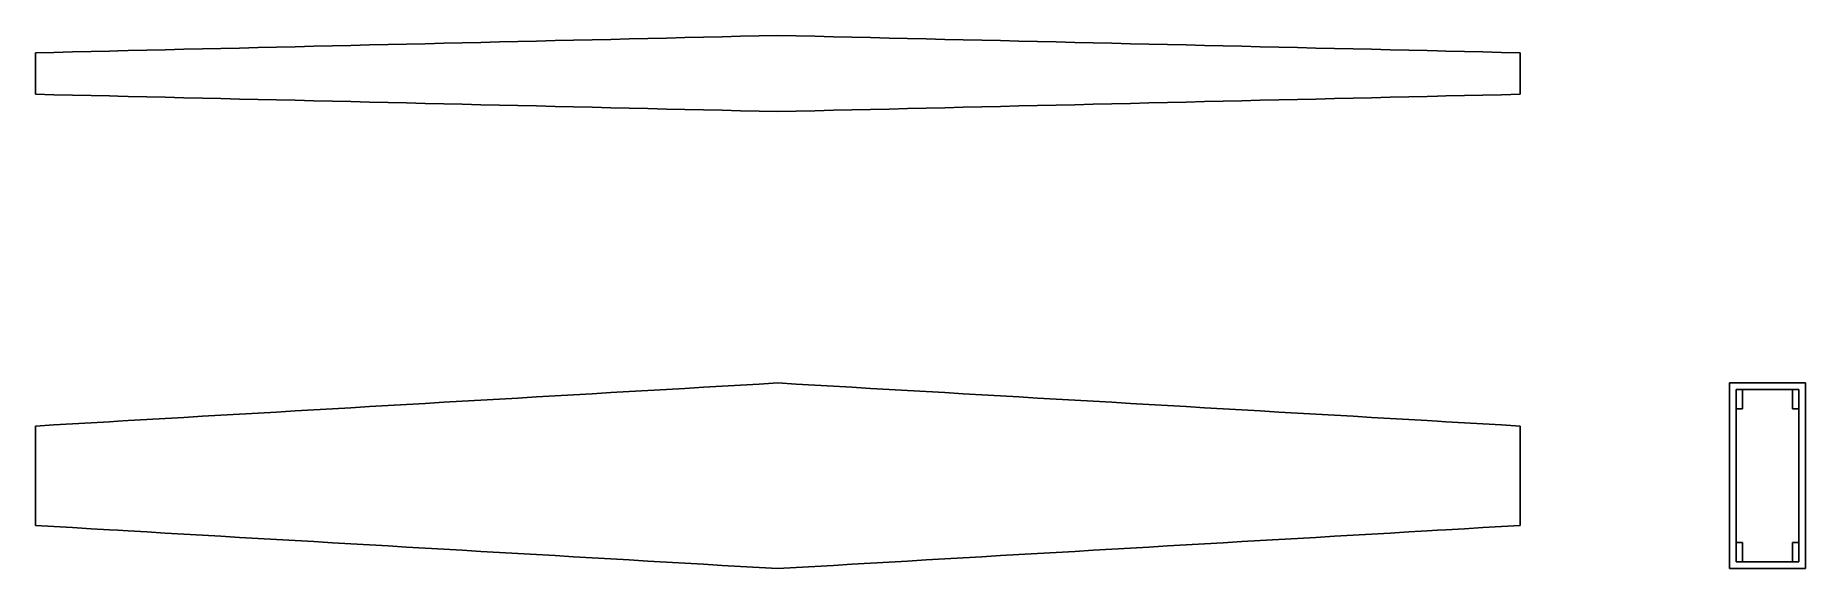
# Model space of a CAD drawing. Header units: inches. Extents: x 0 to 10.7, y -0.6 to 2.7.
import ezdxf

# ---------------------------------------------------------------- set-up
doc = ezdxf.new("R2010")
doc.units = ezdxf.units.IN

msp = doc.modelspace()

# ---------------------------------------------------------------- linework, layer by layer
at = {"layer": 'FRONT'}
for p, q in [((4.05, 0.536163), (4.1625, 0.542685)), ((4.1625, 0.542685), (4.275, 0.549208)), ((4.275, 0.549208), (4.3875, 0.55573)), ((4.3875, 0.55573), (4.5, 0.562252)), ((4.5, 0.562252), (4.6125, 0.55573)), ((4.6125, 0.55573), (4.725, 0.549208)), ((4.725, 0.549208), (4.8375, 0.542685)), ((4.8375, 0.542685), (4.95, 0.536163)), ((2.1375, 0.425285), (2.25, 0.431807)), ((2.25, 0.431807), (2.3625, 0.438329)), ((2.3625, 0.438329), (2.475, 0.444851)), ((2.475, 0.444851), (2.5875, 0.451374)), ((2.5875, 0.451374), (2.7, 0.457896)), ((2.7, 0.457896), (2.8125, 0.464418)), ((2.8125, 0.464418), (2.925, 0.47094)), ((2.925, 0.47094), (3.0375, 0.477463)), ((3.0375, 0.477463), (3.15, 0.483985)), ((3.15, 0.483985), (3.2625, 0.490507)), ((3.2625, 0.490507), (3.375, 0.49703)), ((3.375, 0.49703), (3.4875, 0.503552)), ((3.4875, 0.503552), (3.6, 0.510074)), ((3.6, 0.510074), (3.7125, 0.516596)), ((3.7125, 0.516596), (3.825, 0.523119)), ((3.825, 0.523119), (3.9375, 0.529641)), ((3.9375, 0.529641), (4.05, 0.536163)), ((4.95, 0.536163), (5.0625, 0.529641)), ((5.0625, 0.529641), (5.175, 0.523119)), ((5.175, 0.523119), (5.2875, 0.516596)), ((5.2875, 0.516596), (5.4, 0.510074)), ((5.4, 0.510074), (5.5125, 0.503552)), ((5.5125, 0.503552), (5.625, 0.49703)), ((5.625, 0.49703), (5.7375, 0.490507)), ((5.7375, 0.490507), (5.85, 0.483985)), ((5.85, 0.483985), (5.9625, 0.477463)), ((5.9625, 0.477463), (6.075, 0.47094)), ((6.075, 0.47094), (6.1875, 0.464418)), ((6.1875, 0.464418), (6.3, 0.457896)), ((6.3, 0.457896), (6.4125, 0.451374)), ((6.4125, 0.451374), (6.525, 0.444851)), ((6.525, 0.444851), (6.6375, 0.438329)), ((6.6375, 0.438329), (6.75, 0.431807)), ((6.75, 0.431807), (6.8625, 0.425285)), ((0.3375, 0.320928), (0.45, 0.327451)), ((0.45, 0.327451), (0.5, 0.330349)), ((0.5, 0.330349), (0.5625, 0.333973)), ((0.5625, 0.333973), (0.675, 0.340495)), ((0.675, 0.340495), (0.7875, 0.347017)), ((0.7875, 0.347017), (0.9, 0.35354)), ((0.9, 0.35354), (1.0125, 0.360062)), ((1.0125, 0.360062), (1.125, 0.366584)), ((1.125, 0.366584), (1.2375, 0.373107)), ((1.2375, 0.373107), (1.35, 0.379629)), ((1.35, 0.379629), (1.4625, 0.386151)), ((1.4625, 0.386151), (1.575, 0.392673)), ((1.575, 0.392673), (1.6875, 0.399196)), ((1.6875, 0.399196), (1.8, 0.405718)), ((1.8, 0.405718), (1.9125, 0.41224)), ((1.9125, 0.41224), (2.025, 0.418762)), ((2.025, 0.418762), (2.1375, 0.425285)), ((6.8625, 0.425285), (6.975, 0.418762)), ((6.975, 0.418762), (7.0875, 0.41224)), ((7.0875, 0.41224), (7.2, 0.405718)), ((7.2, 0.405718), (7.3125, 0.399196)), ((7.3125, 0.399196), (7.425, 0.392673)), ((7.425, 0.392673), (7.5375, 0.386151)), ((7.5375, 0.386151), (7.65, 0.379629)), ((7.65, 0.379629), (7.7625, 0.373107)), ((7.7625, 0.373107), (7.875, 0.366584)), ((7.875, 0.366584), (7.9875, 0.360062)), ((7.9875, 0.360062), (8.1, 0.35354)), ((8.1, 0.35354), (8.2125, 0.347017)), ((8.2125, 0.347017), (8.325, 0.340495)), ((8.325, 0.340495), (8.4375, 0.333973)), ((8.4375, 0.333973), (8.5, 0.330349)), ((8.5, 0.330349), (8.55, 0.327451)), ((8.55, 0.327451), (8.6625, 0.320928)), ((0, 0.301362), (0.1125, 0.307884)), ((0, 0.301362), (0, -0.301362)), ((0.1125, 0.307884), (0.225, 0.314406)), ((0.225, 0.314406), (0.3375, 0.320928)), ((8.6625, 0.320928), (8.775, 0.314406)), ((8.775, 0.314406), (8.8875, 0.307884)), ((8.8875, 0.307884), (9, 0.301362)), ((9, 0.301362), (9, -0.301362)), ((0, -0.301362), (0.1125, -0.307884)), ((0.1125, -0.307884), (0.225, -0.314406)), ((0.225, -0.314406), (0.3375, -0.320928)), ((0.3375, -0.320928), (0.45, -0.327451)), ((8.55, -0.327451), (8.6625, -0.320928)), ((8.6625, -0.320928), (8.775, -0.314406)), ((8.775, -0.314406), (8.8875, -0.307884)), ((8.8875, -0.307884), (9, -0.301362)), ((0.45, -0.327451), (0.5, -0.330349)), ((0.5, -0.330349), (0.5625, -0.333973)), ((0.5625, -0.333973), (0.675, -0.340495)), ((0.675, -0.340495), (0.7875, -0.347017)), ((0.7875, -0.347017), (0.9, -0.35354)), ((0.9, -0.35354), (1.0125, -0.360062)), ((1.0125, -0.360062), (1.125, -0.366584)), ((1.125, -0.366584), (1.2375, -0.373107)), ((1.2375, -0.373107), (1.35, -0.379629)), ((1.35, -0.379629), (1.4625, -0.386151)), ((1.4625, -0.386151), (1.575, -0.392673)), ((1.575, -0.392673), (1.6875, -0.399196)), ((1.6875, -0.399196), (1.8, -0.405718)), ((1.8, -0.405718), (1.9125, -0.41224)), ((1.9125, -0.41224), (2.025, -0.418762)), ((2.025, -0.418762), (2.1375, -0.425285)), ((2.1375, -0.425285), (2.25, -0.431807)), ((6.75, -0.431807), (6.8625, -0.425285)), ((6.8625, -0.425285), (6.975, -0.418762)), ((6.975, -0.418762), (7.0875, -0.41224)), ((7.0875, -0.41224), (7.2, -0.405718)), ((7.2, -0.405718), (7.3125, -0.399196)), ((7.3125, -0.399196), (7.425, -0.392673)), ((7.425, -0.392673), (7.5375, -0.386151)), ((7.5375, -0.386151), (7.65, -0.379629)), ((7.65, -0.379629), (7.7625, -0.373107)), ((7.7625, -0.373107), (7.875, -0.366584)), ((7.875, -0.366584), (7.9875, -0.360062)), ((7.9875, -0.360062), (8.1, -0.35354)), ((8.1, -0.35354), (8.2125, -0.347017)), ((8.2125, -0.347017), (8.325, -0.340495)), ((8.325, -0.340495), (8.4375, -0.333973)), ((8.4375, -0.333973), (8.5, -0.330349)), ((8.5, -0.330349), (8.55, -0.327451)), ((2.25, -0.431807), (2.3625, -0.438329)), ((2.3625, -0.438329), (2.475, -0.444851)), ((2.475, -0.444851), (2.5875, -0.451374)), ((2.5875, -0.451374), (2.7, -0.457896)), ((2.7, -0.457896), (2.8125, -0.464418)), ((2.8125, -0.464418), (2.925, -0.47094)), ((2.925, -0.47094), (3.0375, -0.477463)), ((3.0375, -0.477463), (3.15, -0.483985)), ((3.15, -0.483985), (3.2625, -0.490507)), ((3.2625, -0.490507), (3.375, -0.49703)), ((3.375, -0.49703), (3.4875, -0.503552)), ((3.4875, -0.503552), (3.6, -0.510074)), ((3.6, -0.510074), (3.7125, -0.516596)), ((3.7125, -0.516596), (3.825, -0.523119)), ((3.825, -0.523119), (3.9375, -0.529641)), ((3.9375, -0.529641), (4.05, -0.536163)), ((4.05, -0.536163), (4.1625, -0.542685)), ((4.8375, -0.542685), (4.95, -0.536163)), ((4.95, -0.536163), (5.0625, -0.529641)), ((5.0625, -0.529641), (5.175, -0.523119)), ((5.175, -0.523119), (5.2875, -0.516596)), ((5.2875, -0.516596), (5.4, -0.510074)), ((5.4, -0.510074), (5.5125, -0.503552)), ((5.5125, -0.503552), (5.625, -0.49703)), ((5.625, -0.49703), (5.7375, -0.490507)), ((5.7375, -0.490507), (5.85, -0.483985)), ((5.85, -0.483985), (5.9625, -0.477463)), ((5.9625, -0.477463), (6.075, -0.47094)), ((6.075, -0.47094), (6.1875, -0.464418)), ((6.1875, -0.464418), (6.3, -0.457896)), ((6.3, -0.457896), (6.4125, -0.451374)), ((6.4125, -0.451374), (6.525, -0.444851)), ((6.525, -0.444851), (6.6375, -0.438329)), ((6.6375, -0.438329), (6.75, -0.431807)), ((4.1625, -0.542685), (4.275, -0.549208)), ((4.275, -0.549208), (4.3875, -0.55573)), ((4.3875, -0.55573), (4.5, -0.562252)), ((4.5, -0.562252), (4.6125, -0.55573)), ((4.6125, -0.55573), (4.725, -0.549208)), ((4.725, -0.549208), (4.8375, -0.542685))]:
    msp.add_line(p, q, dxfattribs=at)
at = {"layer": 'SECTION'}
for p, q in [((10.730815, 0.562252), (10.269185, 0.562252)), ((10.269185, 0.562252), (10.269185, -0.562252)), ((10.730815, -0.562252), (10.730815, 0.562252)), ((10.690815, 0.522252), (10.309185, 0.522252)), ((10.309185, 0.522252), (10.309185, -0.522252)), ((10.349185, 0.522252), (10.309185, 0.522252)), ((10.309185, 0.522252), (10.309185, 0.405238)), ((10.349185, 0.405238), (10.349185, 0.522252)), ((10.690815, 0.522252), (10.650815, 0.522252)), ((10.650815, 0.522252), (10.650815, 0.405238)), ((10.690815, -0.522252), (10.690815, 0.522252)), ((10.690815, 0.405238), (10.690815, 0.522252)), ((10.309185, 0.405238), (10.349185, 0.405238)), ((10.650815, 0.405238), (10.690815, 0.405238)), ((10.349185, -0.405238), (10.309185, -0.405238)), ((10.309185, -0.405238), (10.309185, -0.522252)), ((10.349185, -0.522252), (10.349185, -0.405238)), ((10.690815, -0.405238), (10.650815, -0.405238)), ((10.650815, -0.405238), (10.650815, -0.522252)), ((10.690815, -0.522252), (10.690815, -0.405238)), ((10.309185, -0.522252), (10.690815, -0.522252)), ((10.309185, -0.522252), (10.349185, -0.522252)), ((10.650815, -0.522252), (10.690815, -0.522252)), ((10.269185, -0.562252), (10.730815, -0.562252))]:
    msp.add_line(p, q, dxfattribs=at)
at = {"layer": 'TOP'}
for p, q in [((0.5, 2.573996), (0.5625, 2.575458)), ((0.5625, 2.575458), (0.675, 2.57809)), ((0.675, 2.57809), (0.7875, 2.580722)), ((0.7875, 2.580722), (0.9, 2.583353)), ((0.9, 2.583353), (1.0125, 2.585985)), ((1.0125, 2.585985), (1.125, 2.588617)), ((1.125, 2.588617), (1.2375, 2.591249)), ((1.2375, 2.591249), (1.35, 2.593881)), ((1.35, 2.593881), (1.4625, 2.596513)), ((1.4625, 2.596513), (1.575, 2.599144)), ((1.575, 2.599144), (1.6875, 2.601776)), ((1.6875, 2.601776), (1.8, 2.604408)), ((1.8, 2.604408), (1.9125, 2.60704)), ((1.9125, 2.60704), (2.025, 2.609672)), ((2.025, 2.609672), (2.1375, 2.612303)), ((2.1375, 2.612303), (2.25, 2.614935)), ((2.25, 2.614935), (2.3625, 2.617567)), ((2.3625, 2.617567), (2.475, 2.620199)), ((2.475, 2.620199), (2.5875, 2.622831)), ((2.5875, 2.622831), (2.7, 2.625463)), ((2.7, 2.625463), (2.8125, 2.628094)), ((2.8125, 2.628094), (2.925, 2.630726)), ((2.925, 2.630726), (3.0375, 2.633358)), ((3.0375, 2.633358), (3.15, 2.63599)), ((3.15, 2.63599), (3.2625, 2.638622)), ((3.2625, 2.638622), (3.375, 2.641253)), ((3.375, 2.641253), (3.4875, 2.643885)), ((3.4875, 2.643885), (3.6, 2.646517)), ((3.6, 2.646517), (3.7125, 2.649149)), ((3.7125, 2.649149), (3.825, 2.651781)), ((3.825, 2.651781), (3.9375, 2.654412)), ((3.9375, 2.654412), (4.05, 2.657044)), ((4.05, 2.657044), (4.1625, 2.659676)), ((4.1625, 2.659676), (4.275, 2.662308)), ((4.275, 2.662308), (4.3875, 2.66494)), ((4.3875, 2.66494), (4.5, 2.667572)), ((4.5, 2.667572), (4.6125, 2.66494)), ((4.6125, 2.66494), (4.725, 2.662308)), ((4.725, 2.662308), (4.8375, 2.659676)), ((4.8375, 2.659676), (4.95, 2.657044)), ((4.95, 2.657044), (5.0625, 2.654412)), ((5.0625, 2.654412), (5.175, 2.651781)), ((5.175, 2.651781), (5.2875, 2.649149)), ((5.2875, 2.649149), (5.4, 2.646517)), ((5.4, 2.646517), (5.5125, 2.643885)), ((5.5125, 2.643885), (5.625, 2.641253)), ((5.625, 2.641253), (5.7375, 2.638622)), ((5.7375, 2.638622), (5.85, 2.63599)), ((5.85, 2.63599), (5.9625, 2.633358)), ((5.9625, 2.633358), (6.075, 2.630726)), ((6.075, 2.630726), (6.1875, 2.628094)), ((6.1875, 2.628094), (6.3, 2.625463)), ((6.3, 2.625463), (6.4125, 2.622831)), ((6.4125, 2.622831), (6.525, 2.620199)), ((6.525, 2.620199), (6.6375, 2.617567)), ((6.6375, 2.617567), (6.75, 2.614935)), ((6.75, 2.614935), (6.8625, 2.612303)), ((6.8625, 2.612303), (6.975, 2.609672)), ((6.975, 2.609672), (7.0875, 2.60704)), ((7.0875, 2.60704), (7.2, 2.604408)), ((7.2, 2.604408), (7.3125, 2.601776)), ((7.3125, 2.601776), (7.425, 2.599144)), ((7.425, 2.599144), (7.5375, 2.596513)), ((7.5375, 2.596513), (7.65, 2.593881)), ((7.65, 2.593881), (7.7625, 2.591249)), ((7.7625, 2.591249), (7.875, 2.588617)), ((7.875, 2.588617), (7.9875, 2.585985)), ((7.9875, 2.585985), (8.1, 2.583353)), ((8.1, 2.583353), (8.2125, 2.580722)), ((8.2125, 2.580722), (8.325, 2.57809)), ((8.325, 2.57809), (8.4375, 2.575458)), ((8.4375, 2.575458), (8.5, 2.573996)), ((0, 2.562299), (0.1125, 2.564931)), ((0, 2.562299), (0, 2.311214)), ((0.1125, 2.564931), (0.225, 2.567563)), ((0.225, 2.567563), (0.3375, 2.570194)), ((0.3375, 2.570194), (0.45, 2.572826)), ((0.45, 2.572826), (0.5, 2.573996)), ((8.5, 2.573996), (8.55, 2.572826)), ((8.55, 2.572826), (8.6625, 2.570194)), ((8.6625, 2.570194), (8.775, 2.567563)), ((8.775, 2.567563), (8.8875, 2.564931)), ((8.8875, 2.564931), (9, 2.562299)), ((9, 2.562299), (9, 2.311214)), ((0, 2.311214), (0.1125, 2.308582)), ((0.1125, 2.308582), (0.225, 2.305951)), ((0.225, 2.305951), (0.3375, 2.303319)), ((0.3375, 2.303319), (0.45, 2.300687)), ((0.45, 2.300687), (0.5, 2.299517)), ((0.5, 2.299517), (0.5625, 2.298055)), ((0.5625, 2.298055), (0.675, 2.295423)), ((0.675, 2.295423), (0.7875, 2.292791)), ((0.7875, 2.292791), (0.9, 2.29016)), ((0.9, 2.29016), (1.0125, 2.287528)), ((1.0125, 2.287528), (1.125, 2.284896)), ((1.125, 2.284896), (1.2375, 2.282264)), ((1.2375, 2.282264), (1.35, 2.279632)), ((1.35, 2.279632), (1.4625, 2.277001)), ((1.4625, 2.277001), (1.575, 2.274369)), ((1.575, 2.274369), (1.6875, 2.271737)), ((1.6875, 2.271737), (1.8, 2.269105)), ((1.8, 2.269105), (1.9125, 2.266473)), ((1.9125, 2.266473), (2.025, 2.263841)), ((2.025, 2.263841), (2.1375, 2.26121)), ((2.1375, 2.26121), (2.25, 2.258578)), ((2.25, 2.258578), (2.3625, 2.255946)), ((2.3625, 2.255946), (2.475, 2.253314)), ((6.525, 2.253314), (6.6375, 2.255946)), ((6.6375, 2.255946), (6.75, 2.258578)), ((6.75, 2.258578), (6.8625, 2.26121)), ((6.8625, 2.26121), (6.975, 2.263841)), ((6.975, 2.263841), (7.0875, 2.266473)), ((7.0875, 2.266473), (7.2, 2.269105)), ((7.2, 2.269105), (7.3125, 2.271737)), ((7.3125, 2.271737), (7.425, 2.274369)), ((7.425, 2.274369), (7.5375, 2.277001)), ((7.5375, 2.277001), (7.65, 2.279632)), ((7.65, 2.279632), (7.7625, 2.282264)), ((7.7625, 2.282264), (7.875, 2.284896)), ((7.875, 2.284896), (7.9875, 2.287528)), ((7.9875, 2.287528), (8.1, 2.29016)), ((8.1, 2.29016), (8.2125, 2.292791)), ((8.2125, 2.292791), (8.325, 2.295423)), ((8.325, 2.295423), (8.4375, 2.298055)), ((8.4375, 2.298055), (8.5, 2.299517)), ((8.5, 2.299517), (8.55, 2.300687)), ((8.55, 2.300687), (8.6625, 2.303319)), ((8.6625, 2.303319), (8.775, 2.305951)), ((8.775, 2.305951), (8.8875, 2.308582)), ((8.8875, 2.308582), (9, 2.311214)), ((2.475, 2.253314), (2.5875, 2.250682)), ((2.5875, 2.250682), (2.7, 2.248051)), ((2.7, 2.248051), (2.8125, 2.245419)), ((2.8125, 2.245419), (2.925, 2.242787)), ((2.925, 2.242787), (3.0375, 2.240155)), ((3.0375, 2.240155), (3.15, 2.237523)), ((3.15, 2.237523), (3.2625, 2.234891)), ((3.2625, 2.234891), (3.375, 2.23226)), ((3.375, 2.23226), (3.4875, 2.229628)), ((3.4875, 2.229628), (3.6, 2.226996)), ((3.6, 2.226996), (3.7125, 2.224364)), ((3.7125, 2.224364), (3.825, 2.221732)), ((3.825, 2.221732), (3.9375, 2.219101)), ((3.9375, 2.219101), (4.05, 2.216469)), ((4.05, 2.216469), (4.1625, 2.213837)), ((4.1625, 2.213837), (4.275, 2.211205)), ((4.275, 2.211205), (4.3875, 2.208573)), ((4.3875, 2.208573), (4.5, 2.205941)), ((4.5, 2.205941), (4.6125, 2.208573)), ((4.6125, 2.208573), (4.725, 2.211205)), ((4.725, 2.211205), (4.8375, 2.213837)), ((4.8375, 2.213837), (4.95, 2.216469)), ((4.95, 2.216469), (5.0625, 2.219101)), ((5.0625, 2.219101), (5.175, 2.221732)), ((5.175, 2.221732), (5.2875, 2.224364)), ((5.2875, 2.224364), (5.4, 2.226996)), ((5.4, 2.226996), (5.5125, 2.229628)), ((5.5125, 2.229628), (5.625, 2.23226)), ((5.625, 2.23226), (5.7375, 2.234891)), ((5.7375, 2.234891), (5.85, 2.237523)), ((5.85, 2.237523), (5.9625, 2.240155)), ((5.9625, 2.240155), (6.075, 2.242787)), ((6.075, 2.242787), (6.1875, 2.245419)), ((6.1875, 2.245419), (6.3, 2.248051)), ((6.3, 2.248051), (6.4125, 2.250682)), ((6.4125, 2.250682), (6.525, 2.253314))]:
    msp.add_line(p, q, dxfattribs=at)

doc.saveas('drawing.dxf')
